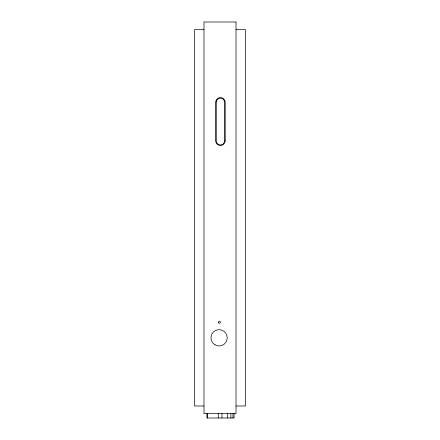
<?xml version="1.0" encoding="UTF-8"?>
<svg xmlns="http://www.w3.org/2000/svg" width="440" height="440" viewBox="0 0 440 440"><rect width="100%" height="100%" fill="white"/><g stroke="black" fill="none" stroke-linecap="round" stroke-linejoin="round"><path stroke-width="0.66" d="M203.99 29.684L194.507 29.684L194.507 405.983L203.99 405.983M236.011 29.684L245.493 29.684L245.493 405.983L236.011 405.983M234.108 413.661L234.108 418L206.916 418L206.916 413.661M232.958 413.661L232.958 418M230.879 413.661L230.879 418M227.7 413.661L227.7 418M221.947 413.661L221.947 418M218.246 413.292L218.246 418M207.427 413.661L207.427 418M216.277 101.288L216.277 141.796A4.301 4.301 0 0 0 224.587 141.796L224.587 101.288A4.301 4.301 0 0 0 216.277 101.288M236.011 22L203.99 22L203.99 413.661L236.011 413.661L236.011 22M225.214 140.685L225.214 102.399A4.785 4.785 0 0 0 220.429 97.614A4.785 4.785 0 0 0 215.644 102.399L215.644 140.685A4.785 4.785 0 0 0 220.429 145.47A4.785 4.785 0 0 0 225.214 140.685M218.674 322.96A1.023 1.023 0 0 0 220.385 322.498A1.023 1.023 0 0 0 219.137 321.25A1.023 1.023 0 0 0 218.674 322.96M215.039 344.845A8.123 8.123 0 0 0 227.222 337.81A8.123 8.123 0 0 0 215.039 330.776A8.123 8.123 0 0 0 215.039 344.845"/></g></svg>
